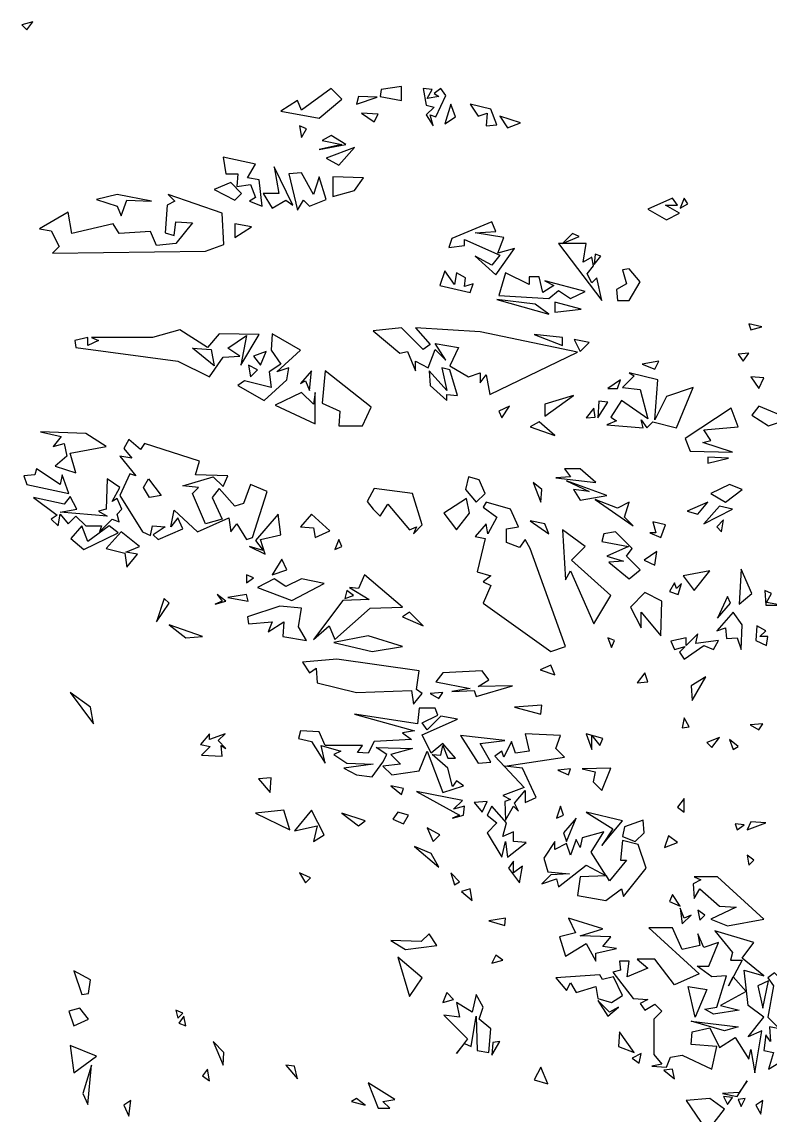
# Model space of a CAD drawing. Header units: millimetres. Extents: x -1920 to 1916, y -1858 to 1858.
# Drawn here: x 140 to 856, y -766 to 281 of the extents above; entities that cross this region are included whole.
import ezdxf

# ---------------------------------------------------------------- set-up
doc = ezdxf.new("R2010")
doc.units = ezdxf.units.MM
doc.layers.add('ALMOND-DRAW-PROFILE', color=7, linetype='Continuous', lineweight=25)

msp = doc.modelspace()

# ---------------------------------------------------------------- linework, layer by layer
at = {"layer": 'ALMOND-DRAW-PROFILE'}
for points in [[(144.6, 273.3), (150.2, 280.8), (139.9, 278)], [(424.3, 188.8), (445.9, 206.7), (435.6, 217), (407.4, 196.4), (403.6, 205.7), (387.7, 195.4)], [(460, 202), (479.7, 208.6), (461.8, 209.5)], [(503.1, 205.7), (503.1, 218.9), (483.4, 216.1), (482.5, 209.5)], [(533.2, 181.3), (530.4, 191.7), (536, 189.8), (545.4, 210.4), (540.7, 217), (534.1, 212.3), (538.8, 209.5), (527.5, 207.6), (532.2, 216.1), (523.8, 217), (526.6, 201), (534.1, 199.2), (526.6, 191.7)], [(544.4, 183.2), (554.8, 189.8), (550.1, 202)], [(583.9, 181.3), (594.2, 182.3), (588.6, 197.3), (568.8, 202), (576.4, 190.7), (584.8, 193.5)], [(476.9, 185.1), (480.6, 192.6), (464.7, 193.5)], [(604.5, 179.5), (616.7, 184.1), (597, 190.7)], [(407.4, 170.1), (412.1, 178.5), (405.5, 181.3)], [(424.3, 158.8), (449.6, 163.5), (435.6, 171.9), (427.1, 167.3), (445.9, 163.5)], [(443.1, 143.8), (458.1, 160.7), (430.9, 150.4)], [(369.8, 104.4), (367, 129.7), (355.8, 131.6), (363.3, 144.7), (332.3, 151.3), (335.1, 135.3), (346.4, 135.3), (345.4, 123.1), (358.6, 125), (363.3, 112.8), (357.6, 109.1)], [(379.2, 102.5), (392.4, 110), (398.9, 105.3), (381.1, 141.9), (385.8, 116.6), (370.8, 116.6)], [(403.6, 100.6), (409.3, 110), (414.9, 104.4), (430.9, 110.9), (424.3, 132.5), (418.7, 115.6), (407.4, 136.3), (395.2, 135.3)], [(343.6, 110), (350.1, 116.6), (339.8, 126.9), (323.8, 120.3)], [(437.4, 113.7), (458.1, 119.4), (466.5, 131.6), (437.4, 132.5)], [(169, 59.3), (315.4, 61.2), (333.2, 67.8), (331.4, 97.8), (279.7, 115.6), (286.3, 109.1), (278.8, 105.3), (276.9, 79), (285.4, 76.2), (287.2, 89.3), (303.2, 88.4), (287.2, 68.7), (268.5, 66.8), (262.8, 80), (232.8, 78.1), (227.2, 87.5), (187.7, 78.1), (184, 98.7), (156.8, 82.8), (168, 80.9), (175.5, 65.9)], [(234.7, 95), (240.3, 110), (263.8, 109.1), (230.9, 115.6), (211.2, 110.9), (230.9, 104.4)], [(756.6, 91.2), (768.8, 97.8), (755.6, 105.3), (766.9, 105.3), (762.2, 111.9), (738.7, 101.5)], [(769.7, 102.5), (776.9, 106.7), (773.5, 111.9)], [(343.6, 74.3), (359.5, 84.6), (343.6, 87.5)], [(593.3, 38.7), (611.1, 64), (595.1, 59.3), (600.8, 74.3), (573.5, 79), (593.3, 80), (589.5, 89.3), (551, 73.4), (548.2, 64.9), (563.2, 66.8), (563.2, 72.4), (597, 57.4), (589.5, 48), (573.5, 56.5)], [(657.1, 68.7), (673, 75.3), (666.5, 78.1)], [(657.1, 68.7), (653.3, 68.7), (694.6, 14.2), (689.9, 35.8), (685.2, 31.1), (680.5, 39.6), (686.6, 47.4), (685.2, 55.5), (676.8, 50.9), (679.6, 68.7)], [(687.4, 48.4), (693.7, 56.5), (688.1, 58.4)], [(539.7, 28.3), (568.8, 21.8), (571.7, 30.2), (563.2, 27.4), (564.2, 35.8), (555.7, 40.5), (553.8, 29.3), (544.4, 42.4)], [(709.6, 14.2), (720.9, 14.2), (731.2, 32.1), (720.9, 44.3), (714.3, 43.3), (718.1, 30.2), (708.7, 24.6)], [(596.1, 18.9), (643.9, 16.1), (653.3, 23.6), (664.6, 16.1), (678.7, 22.7), (640.2, 33), (648.6, 28.3), (638.3, 21.8), (634.6, 36.8), (625.2, 36.8), (625.2, 29.3), (602.6, 40.5)], [(643.9, 1.1), (630.8, 10.5), (594.2, 15.2)], [(649.6, 3), (674.9, 5.8), (649.6, 12.4)], [(837.3, -13.9), (847.6, -11.1), (835.4, -8.3)], [(319.2, -59), (332.3, -40.2), (348.3, -39.3), (337, -31.7), (354.8, -19.5), (349.2, -47.7), (367, -18.6), (328.5, -17.7), (317.3, -30.8), (291, -13.9), (264.7, -21.4), (206.5, -21.4), (213.1, -24.2), (202.8, -28.9), (202.8, -21.4), (190.6, -24.2), (191.5, -30.8), (289.1, -44)], [(371.7, -81.5), (393.3, -61.8), (395.2, -50.5), (383.9, -54.3), (406.5, -33.6), (379.2, -17.7), (378.3, -33.6), (387.7, -46.8), (376.4, -54.3), (378.3, -69.3), (352.9, -62.7), (346.4, -67.4)], [(587.6, -75.9), (671.2, -35.5), (578.2, -15.8), (516.3, -12), (530.4, -28), (523.8, -32.7), (503.1, -12), (475.9, -14.9), (501.3, -36.4), (508.8, -34.6), (516.3, -53.3), (516.3, -44), (528.5, -50.5), (535.1, -32.7), (545.4, -43), (535.1, -27.1), (557.6, -30.8), (549.1, -48.6), (567, -59), (578.2, -55.2), (578.2, -64.6), (583.9, -57.1)], [(657.1, -28.9), (657.1, -21.4), (629.9, -18.6)], [(674, -34.6), (682.4, -26.1), (668.3, -23.3)], [(323.8, -48.6), (303.2, -31.7), (321, -32.7)], [(368, -47.7), (373.6, -34.6), (361.4, -39.3)], [(829.8, -44), (835.4, -36.4), (825.1, -37.4)], [(358.6, -59), (365.1, -52.4), (356.7, -47.7)], [(546.3, -81.5), (546.3, -75.9), (556.6, -76.8), (549.1, -52.4), (541.6, -50.5), (546.3, -72.1), (529.4, -53.3), (530.4, -67.4)], [(745.3, -51.5), (749.1, -44), (733.1, -46.8)], [(414.9, -72.1), (416.8, -53.3), (406.5, -65.5), (411.1, -62.7)], [(443.1, -105.9), (465.6, -105.9), (474, -88.1), (429.9, -53.3), (427.1, -84.3), (444, -91.8)], [(699.3, -105), (734.1, -107.8), (732.2, -100.3), (737.8, -107.8), (743.4, -102.1), (766, -107.8), (781.9, -69.3), (756.6, -77.7), (745.3, -100.3), (748.1, -61.8), (720.9, -55.2), (725.6, -58), (714.3, -69.3), (731.2, -71.2), (738.7, -99.3), (713.4, -81.5), (703.1, -97.5), (708.7, -101.2)], [(700.3, -70.2), (709.6, -70.2), (712.5, -61.8)], [(844.8, -70.2), (849.5, -59.9), (837.3, -59)], [(420.5, -104), (420.5, -74), (418.7, -85.3), (407.4, -74), (382, -86.2)], [(640.2, -96.5), (667.4, -76.8), (640.2, -85.3)], [(690.9, -98.4), (700.3, -83.4), (691.8, -82.4)], [(598.9, -98.4), (606.4, -87.1), (596.1, -91.8)], [(679.6, -98.4), (688.1, -97.5), (687.1, -89)], [(779.1, -130.3), (819.5, -131.2), (791.3, -121.9), (798.8, -120), (792.3, -109.7), (825.1, -106.8), (818.5, -89), (774.4, -118.1)], [(854.2, -105.9), (873.9, -99.3), (844.8, -87.1), (838.2, -95.6)], [(649.6, -115.3), (634.6, -102.1), (626.1, -106.8)], [(191.5, -151), (185.9, -132.2), (220.6, -125.6), (200.9, -113.4), (157.7, -111.5), (177.4, -116.2), (169.9, -125.6), (180.2, -122.8), (183, -135), (171.8, -144.4)], [(270.3, -214.8), (293.8, -204.5), (289.1, -194.1), (282.5, -202.6), (285.4, -186.6), (307.9, -207.3), (337.9, -194.1), (339.8, -207.3), (345.4, -199.8), (354.8, -214.8), (360.5, -212.9), (374.5, -168.8), (358.6, -162.2), (352, -180.1), (343.6, -182.9), (328.5, -166), (322, -174.4), (331.4, -195.1), (315.4, -199.8), (303.2, -170.7), (308.8, -165), (293.8, -163.2), (322.9, -154.7), (332.3, -164.1), (337, -153.8), (306, -152.8), (309.8, -139.7), (257.2, -122.8), (253.4, -128.4), (242.2, -119), (237.5, -127.5), (245, -136.9), (233.7, -135), (248.8, -153.8), (243.1, -151.9), (233.7, -172.6), (255.3, -207.3), (262.8, -211), (264.7, -201.7), (276.9, -202.6), (265.6, -210.1)], [(796, -141.6), (815.7, -136.9), (796, -135.9)], [(144.6, -162.2), (184.9, -170.7), (178.4, -152.8), (176.5, -162.2), (154, -147), (152.1, -152.8), (141.7, -153.8)], [(214, -207.3), (226.2, -195.1), (232.8, -197.9), (230.9, -190.4), (235.6, -185.7), (230.9, -175.4), (226.2, -178.2), (233.7, -165), (221.5, -156.6), (220.6, -185.7), (213.1, -187.6), (221.5, -192.3), (176.5, -188.5), (192.4, -185.7), (185.9, -173.5), (180.2, -181), (151.1, -174.4), (173.7, -191.3), (168, -195.1), (174.6, -201.7), (176.5, -190.4), (184, -199.8), (191.5, -192.3), (200.9, -201.7), (215.9, -201.7)], [(261.9, -174.4), (256.3, -165), (261, -156.6), (273.2, -172.6)], [(574.5, -179.1), (582.9, -170.7), (577.3, -157.5), (567, -154.7), (564.2, -166.9)], [(689, -160.3), (674, -147.2), (659, -147.2), (664.6, -154.7), (650.5, -155.7)], [(514.4, -209.2), (522.8, -200.7), (513.5, -170.7), (476.9, -166), (470.3, -178.2), (475.9, -185.7), (482.5, -192.3), (490, -181), (510.6, -205.4), (517.2, -202.6)], [(636.4, -179.1), (637.4, -166.9), (628.9, -160.3)], [(674, -177.2), (699.3, -172.6), (660.8, -158.5), (682.4, -168.8), (667.4, -166.9)], [(812.9, -179.1), (828.9, -166.9), (816.7, -162.2), (798.8, -170.7)], [(555.7, -205.4), (567.9, -189.4), (565.1, -175.4), (543.5, -189.4)], [(724.7, -201.7), (716.2, -193.2), (720.9, -179.1), (709.6, -184.8), (688.1, -176.3)], [(645.8, -321.8), (659.9, -317.1), (626.1, -223.2), (621.4, -214.8), (615.8, -222.3), (603.6, -217.6), (603.6, -204.5), (614.8, -202.6), (607.3, -185.7), (583.9, -179.1), (581, -183.8), (594.2, -193.2), (585.7, -209.2), (583.9, -199.8), (573.5, -212), (582.9, -213.9), (575.4, -245.8), (588.6, -249.5), (581, -255.2), (588.6, -258.9), (581, -275.8)], [(786.6, -190.4), (796, -179.1), (776.3, -187.6)], [(792.3, -199.8), (819.5, -185.7), (807.3, -182.9)], [(357.6, -221.4), (372.7, -228.9), (368, -214.8), (387.7, -210.1), (384.9, -190.4), (363.3, -215.7), (370.8, -225.1)], [(420.5, -212.9), (434.6, -206.3), (416.8, -190.4), (406.5, -202.6), (418.7, -203.5)], [(643.9, -209.2), (640.2, -199.8), (626.1, -197)], [(751, -212.9), (755.6, -200.7), (743.4, -197.9), (746.3, -208.2), (740.6, -208.2)], [(809.1, -207.3), (811, -196), (804.5, -202.6)], [(199, -224.2), (231.9, -208.2), (223.4, -201.7), (202.8, -216.7), (197.1, -201.7), (186.8, -213.9)], [(240.3, -241.1), (250.6, -228.9), (239.4, -227), (252.5, -221.4), (234.7, -207.3), (220.6, -223.2), (238.4, -227.9)], [(687.1, -295.5), (703.1, -268.3), (665.5, -234.5), (678.7, -221.4), (657.1, -205.4), (659.9, -253.3), (664.6, -244.8)], [(720.9, -252.3), (731.2, -243.9), (718.1, -230.7), (723.7, -223.2), (707.8, -207.3), (696.5, -209.2), (694.6, -216.7), (720, -221.4), (699.3, -230.7), (715.3, -235.4), (701.2, -236.4)], [(439.3, -224.2), (445.9, -221.4), (443.1, -214.8)], [(745.3, -239.2), (747.2, -226.1), (735, -234.5)], [(379.2, -248.6), (393.3, -243.9), (388.6, -233.6)], [(354.8, -256.1), (361.4, -251.4), (354.8, -248.6)], [(418.7, -310.5), (433.7, -297.4), (439.3, -310.5), (473.1, -280.5), (504.1, -279.6), (467.5, -248.6), (461.8, -261.7), (453.4, -260.8), (472.2, -272.1), (446.8, -273)], [(782.9, -263.6), (797.9, -244.8), (772.5, -249.5)], [(826, -276.7), (838.2, -266.4), (827.9, -243)], [(398, -273), (429, -257), (407.4, -252.3), (392.4, -259.8), (381.1, -252.3), (365.1, -260.8)], [(767.8, -267.4), (770.7, -257), (766, -261.7), (764.1, -256.1), (759.4, -264.5)], [(268.5, -293.6), (280.7, -275.8), (276, -271.1)], [(324.8, -276.7), (335.1, -273.9), (326.7, -267.4), (331.4, -273.9)], [(337, -270.2), (356.4, -273.7), (354.8, -267.4)], [(448.7, -271.1), (457.1, -268.3), (450.6, -263.6)], [(751, -306.8), (751.9, -273.9), (735.9, -265.5), (721.9, -279.6), (732.2, -299.3), (732.2, -284.3)], [(805.4, -289.9), (817.6, -275.8), (814.8, -269.2)], [(851.4, -277.7), (866.4, -277.7), (852.3, -274.9), (857, -266.4), (850.5, -263.6)], [(389.6, -307.7), (412.1, -311.5), (404.6, -298.3), (407.4, -280.5), (386.7, -278.6), (355.8, -288.9), (356.7, -295.5), (379.2, -293.6), (375.5, -303), (390.5, -293.6)], [(523.8, -297.4), (510.6, -284.3), (504.1, -288.9)], [(827.9, -319.9), (828.9, -296.5), (820.4, -284.3), (804.5, -302.1), (812.9, -299.3), (813.8, -309.6), (824.2, -308.7)], [(296.6, -308.7), (312.6, -307.7), (280.7, -296.5)], [(852.3, -316.2), (853.3, -307.7), (845.8, -307.7), (851.4, -302.1), (842.9, -297.4), (842, -311.5)], [(475, -321.8), (504.1, -317.1), (471.2, -306.8), (438.4, -313.4)], [(704, -318), (706.8, -311.5), (700.3, -308.7)], [(760.7, -311.9), (764.1, -319.9), (774.4, -317.1), (768.8, -322.7), (773.5, -329.3), (792.3, -316.2), (801.6, -319.9), (806.3, -311.5), (784.7, -314.3), (786.6, -304.9), (775.4, -316.2), (775.4, -308.7)], [(514.4, -372.5), (522.8, -362.2), (517.2, -358.4), (520, -340.6), (441.2, -329.3), (408.3, -332.1), (414.9, -342.5), (421.5, -337.8), (422.4, -351.8), (460, -361.2), (512.5, -359.4)], [(574.5, -365), (609.2, -354.7), (576.4, -355.6), (586.7, -349), (580.1, -340.6), (542.6, -342.5), (536, -350.9), (568.8, -357.5), (551, -360.3), (572.6, -359.4)], [(649.6, -344.3), (645.8, -334.9), (635.5, -339.6)], [(728.4, -351.8), (738.7, -350.9), (735.9, -342.5)], [(781, -368.7), (794.1, -346.2), (780, -354.7)], [(208.4, -391.3), (205.6, -375.3), (185.9, -361.2)], [(538.8, -366.9), (542.6, -361.2), (530.4, -362.2)], [(542.6, -457), (562.3, -450.4), (555.7, -445.7), (551.9, -451.3), (547.3, -433.5), (532.2, -420.4), (540.7, -421.3), (542.6, -411.9), (547.3, -424.1), (554.8, -424.1), (542.6, -410), (531.3, -419.4), (522.8, -401.6), (556.6, -386.6), (540.7, -383.8), (527.5, -396.9), (522.8, -390.3), (537.9, -382.8), (535.1, -376.2), (520, -376.2), (518.2, -391.3), (458.1, -381.9), (515.3, -397.8), (504.1, -399.7), (512.5, -406.3), (476.9, -408.2), (471.2, -419.4), (460.9, -418.5), (465.6, -411.9), (429.9, -411.9), (424.3, -398.8), (406.5, -397.8), (404.6, -405.3), (416.8, -408.2), (429.9, -428.8), (426.2, -411.9), (444.9, -417.5), (438.4, -420.4), (450.6, -428.8), (475.9, -429.8), (447.8, -433.5), (460, -440.1), (475, -442), (485.3, -427.9), (489.1, -420.4), (478.7, -413.8), (513.5, -414.7), (492.8, -420.4), (502.2, -429.8), (485.3, -431.6), (493.7, -440.1), (520, -436.3), (527.5, -417.5)], [(611.1, -375.3), (636.4, -381.9), (637.4, -373.4)], [(771.6, -395), (778.2, -394.1), (773.5, -385.6)], [(844.8, -396.9), (848.6, -391.3), (836.4, -392.2)], [(311.6, -421.3), (331.4, -422.2), (330.4, -411.9), (335.1, -414.7), (327.6, -407.2), (334.2, -400.7), (319.2, -406.3), (319.2, -400.7), (310.7, -411), (320.1, -412.9)], [(576.4, -428.8), (588.6, -427.9), (578.2, -410), (601.7, -407.2), (559.5, -402.5)], [(602.6, -483.3), (610.1, -470.1), (614.8, -474.8), (611.1, -467.3), (621.4, -455.1), (621.4, -466.4), (631.7, -461.7), (618.6, -433.5), (601.7, -431.6), (659, -423.2), (650.5, -414.7), (655.2, -402.5), (621.4, -400.7), (625.2, -417.5), (612, -419.4), (608.3, -408.2), (600.8, -423.2), (598.9, -417.5), (592.3, -422.2), (620.5, -452.3), (599.8, -459.8), (607.3, -463.5), (601.7, -465.4)], [(685.2, -415.7), (685.2, -402.5), (692.8, -411.9), (695.6, -405.3), (679.6, -400.7)], [(799.8, -413.8), (807.3, -404.4), (795.1, -409.1)], [(820.4, -415.7), (825.1, -412.9), (816.7, -406.3)], [(662.7, -440.1), (664.6, -434.4), (652.4, -435.4)], [(694.6, -455.1), (703.1, -433.5), (675.9, -434.4), (688.1, -437.3), (686.2, -446.6)], [(377.4, -457), (378.3, -442.9), (366.1, -443.8)], [(503.1, -458.9), (505, -453.2), (492.8, -450.4)], [(551.9, -481.4), (562.3, -478.6), (563.2, -470.1), (552.9, -472.9), (561.3, -464.5), (517.2, -456), (558.5, -478.6)], [(580.1, -475.7), (584.8, -465.4), (572.6, -466.4)], [(598.9, -518.9), (602.6, -503.9), (604.5, -518.9), (622.3, -504.8), (610.1, -503.9), (610.1, -494.5), (599.8, -499.2), (603.6, -486.1), (589.5, -470.1), (584.8, -478.6), (594.2, -486.1), (584.8, -495.5)], [(651.4, -481.4), (658, -478.6), (655.2, -470.1)], [(773.5, -475.7), (773.5, -462.6), (766.9, -471.1)], [(396.1, -492.6), (390.5, -473.9), (363.3, -476.7)], [(418.7, -503.9), (429, -497.3), (416.8, -473.9), (400.8, -493.6), (422.4, -488.9)], [(461.8, -488.9), (468.4, -484.2), (445.9, -476.7)], [(505, -487), (509.7, -478.6), (499.4, -475.7), (494.7, -482.3)], [(660.8, -503.9), (670.2, -481.4), (658, -495.5)], [(694.6, -507.7), (714.3, -484.2), (679.6, -475.7), (705, -491.7)], [(533.2, -503.9), (539.7, -497.3), (527.5, -490.8)], [(726.5, -503.9), (735, -495.5), (734.1, -483.3), (716.2, -489.8), (714.3, -499.2)], [(824.2, -492.6), (830.7, -488), (822.3, -487)], [(833.6, -492.6), (851.4, -486.1), (837.3, -485.1)], [(698.9, -536.6), (684.3, -514.2), (696.5, -494.5), (675.9, -500.2), (674, -509.5), (670.2, -502), (664.6, -517), (660.8, -505.8), (649.6, -511.4), (649.6, -503.9), (639.2, -519.9), (643, -533), (663.7, -534.9), (645.8, -535.8), (637.4, -544.3), (651.4, -539.6), (653.3, -547.1), (679.6, -526.4)], [(754.7, -509.5), (766.9, -504.8), (758.5, -498.3)], [(538.8, -528.3), (531.3, -515.2), (515.3, -508.6)], [(698.4, -560.2), (713.4, -549), (715.3, -556.5), (736.9, -529.3), (729.4, -506.7), (714.3, -503), (712.5, -521.7), (718.1, -521.7), (702.1, -541.5), (699.1, -536.8), (674, -537.7), (671.2, -555.5)], [(615.8, -543.3), (618.6, -527.4), (610.1, -533.9), (610.1, -522.7), (605.5, -529.3)], [(835.4, -526.4), (840.1, -521.7), (833.6, -517)], [(411.1, -543.3), (415.8, -538.6), (405.5, -533.9)], [(553.8, -545.2), (558.5, -542.4), (550.1, -533.9)], [(814.8, -584.6), (849.5, -578.1), (805.4, -537.7), (782.9, -537.7), (789.4, -540.5), (781.9, -544.3), (782.9, -558.4), (788.5, -549), (807.3, -565.9), (823.2, -566.8), (798.8, -578.1)], [(570.7, -560.2), (568.8, -549), (560.4, -551.8)], [(769.7, -565.9), (762.2, -554.6), (759.4, -561.2)], [(771.6, -582.8), (780, -574.3), (773.5, -577.1), (769.7, -567.7)], [(788.5, -579), (793.2, -574.3), (786.6, -569.6)], [(586.7, -579.9), (601.8, -584.3), (602.6, -577.1)], [(689, -618.4), (689, -610.9), (708.7, -606.2), (695.6, -604.3), (703.1, -595), (674, -594), (695.6, -587.5), (662.7, -577.1), (669.3, -591.2), (654.3, -595), (659.9, -613.7), (679.6, -601.5)], [(536.9, -603.4), (529.4, -592.1), (521.9, -599.7), (492.8, -598.7), (506.9, -607.2)], [(841.1, -725.4), (847.6, -685.1), (834.5, -690.7), (849.5, -671.9), (834.5, -660.7), (830.7, -626.9), (849.5, -632.5), (828.9, -615.6), (840.1, -600.6), (802.6, -589.3), (819.5, -610), (817.6, -617.5), (828.9, -617.5), (815.7, -641.9), (820.4, -633.4), (832.6, -647.5), (808.2, -660.7), (826, -665.4), (801.6, -669.1), (793.2, -664.4), (804.5, -662.5), (813.8, -632.5), (799.8, -633.4), (785.7, -623.1), (796.9, -623.1), (806.3, -600.6), (792.3, -605.3), (786.6, -592.1), (788.5, -603.4), (771.6, -607.2), (762.2, -586.5), (739.7, -586.5), (787.6, -630.6), (764.1, -641), (745.3, -616.6), (728.4, -616.6), (738.7, -625), (719, -633.4), (720.9, -618.4), (711.5, -618.4), (712.5, -626.9), (705, -628.8), (724.7, -654.1), (738.7, -655), (731.2, -658.8), (735.9, -665.4), (745.3, -659.7), (751.9, -666.3), (744.4, -673.8), (744.4, -707.6), (751.9, -717), (742.5, -718.9), (756.6, -719.8), (760.3, -710.4), (771.6, -708.5), (799.8, -721.7), (804.5, -700.1), (780, -698.2), (781, -686), (797.9, -682.3), (807.3, -701), (822.3, -691.6), (835.4, -712.3), (837.3, -702.9)], [(510.6, -652.2), (522.8, -634.4), (499.4, -614.7)], [(589.5, -620.3), (599.8, -617.5), (593.3, -612.8)], [(197.1, -650.3), (203.7, -649.4), (205.6, -636.3), (189.6, -627.8)], [(695.2, -635.9), (692.8, -631.6), (650.5, -634.4), (660.8, -646.6), (664.6, -639.1), (670.2, -648.5), (689, -642.8), (690.9, -654.1), (704, -657.9), (714.3, -651.3), (705.9, -633.4)], [(848.6, -663.5), (854.2, -637.2), (843.9, -641.9)], [(854.2, -721.7), (873, -710.4), (882.4, -716.1), (873.9, -705.7), (896.4, -685.1), (870.2, -664.4), (894.6, -658.8), (880.5, -659.7), (883.3, -653.2), (859.8, -629.7), (853.3, -634.4), (858.9, -641.9), (853.3, -671.9), (864.5, -683.2), (855.1, -681.3), (856.1, -695.4), (851.4, -688.8), (849.5, -703.8), (858.9, -705.7)], [(542.6, -657.9), (552.9, -655), (546.3, -648.5)], [(783.8, -671.9), (777.2, -642.8), (795.1, -645.6)], [(555.7, -706.7), (563.2, -697.3), (569.8, -700.1), (574.5, -671), (575.4, -703.8), (586.7, -705.7), (588.6, -683.2), (577.3, -673.8), (581, -662.5), (574.5, -650.3), (570.7, -667.2), (555.7, -657.9), (558.5, -671.9), (543.5, -670.1), (566, -692.6)], [(700.3, -671), (710.6, -662.5), (702.1, -667.2), (690.9, -656)], [(189.6, -680.4), (203.7, -673.8), (195.2, -663.5), (184.9, -666.3)], [(289.1, -672.9), (293.8, -668.2), (287.2, -665.4)], [(296.6, -680.4), (294.7, -671), (290.1, -677.6)], [(812, -685.1), (780, -675.7), (825.1, -681.3)], [(710.6, -700.1), (725.6, -705.7), (711.5, -686)], [(189.6, -725.4), (211.2, -709.5), (185.9, -699.2)], [(332.3, -717.9), (333.2, -705.7), (322.9, -695.4)], [(589.5, -708.5), (597, -695.4), (590.4, -696.3)], [(730.3, -716.1), (732.2, -706.7), (723.7, -711.4)], [(202.8, -755.5), (206.5, -717.9), (198.1, -745.2)], [(319.2, -732.9), (317.3, -721.7), (312.6, -728.3)], [(403.6, -731.1), (400.8, -718.9), (392.4, -717.9)], [(629.9, -732), (643, -735.8), (636.4, -719.8)], [(764.1, -731.1), (762.2, -721.7), (753.8, -722.6)], [(480.6, -759.2), (491.9, -759.2), (485.3, -752.7), (496.6, -750.8), (471.2, -734.8)], [(824.2, -748), (833.6, -732.9), (826, -744.2), (810.1, -745.2)], [(242.2, -766.7), (244.1, -751.7), (237.5, -756.4)], [(455.3, -752.7), (468.4, -756.4), (460, -749.8)], [(803.5, -793), (813.8, -792.1), (798.8, -777.1), (812, -760.2), (797.9, -749.8), (775.4, -751.7)], [(814.8, -755.5), (819.5, -748.9), (811, -748)], [(827.9, -757.4), (831.7, -749.8), (825.1, -750.8)], [(846.7, -764.9), (848.6, -751.7), (842, -756.4)]]:
    msp.add_lwpolyline(points, close=True, dxfattribs=at)

doc.saveas('drawing.dxf')
